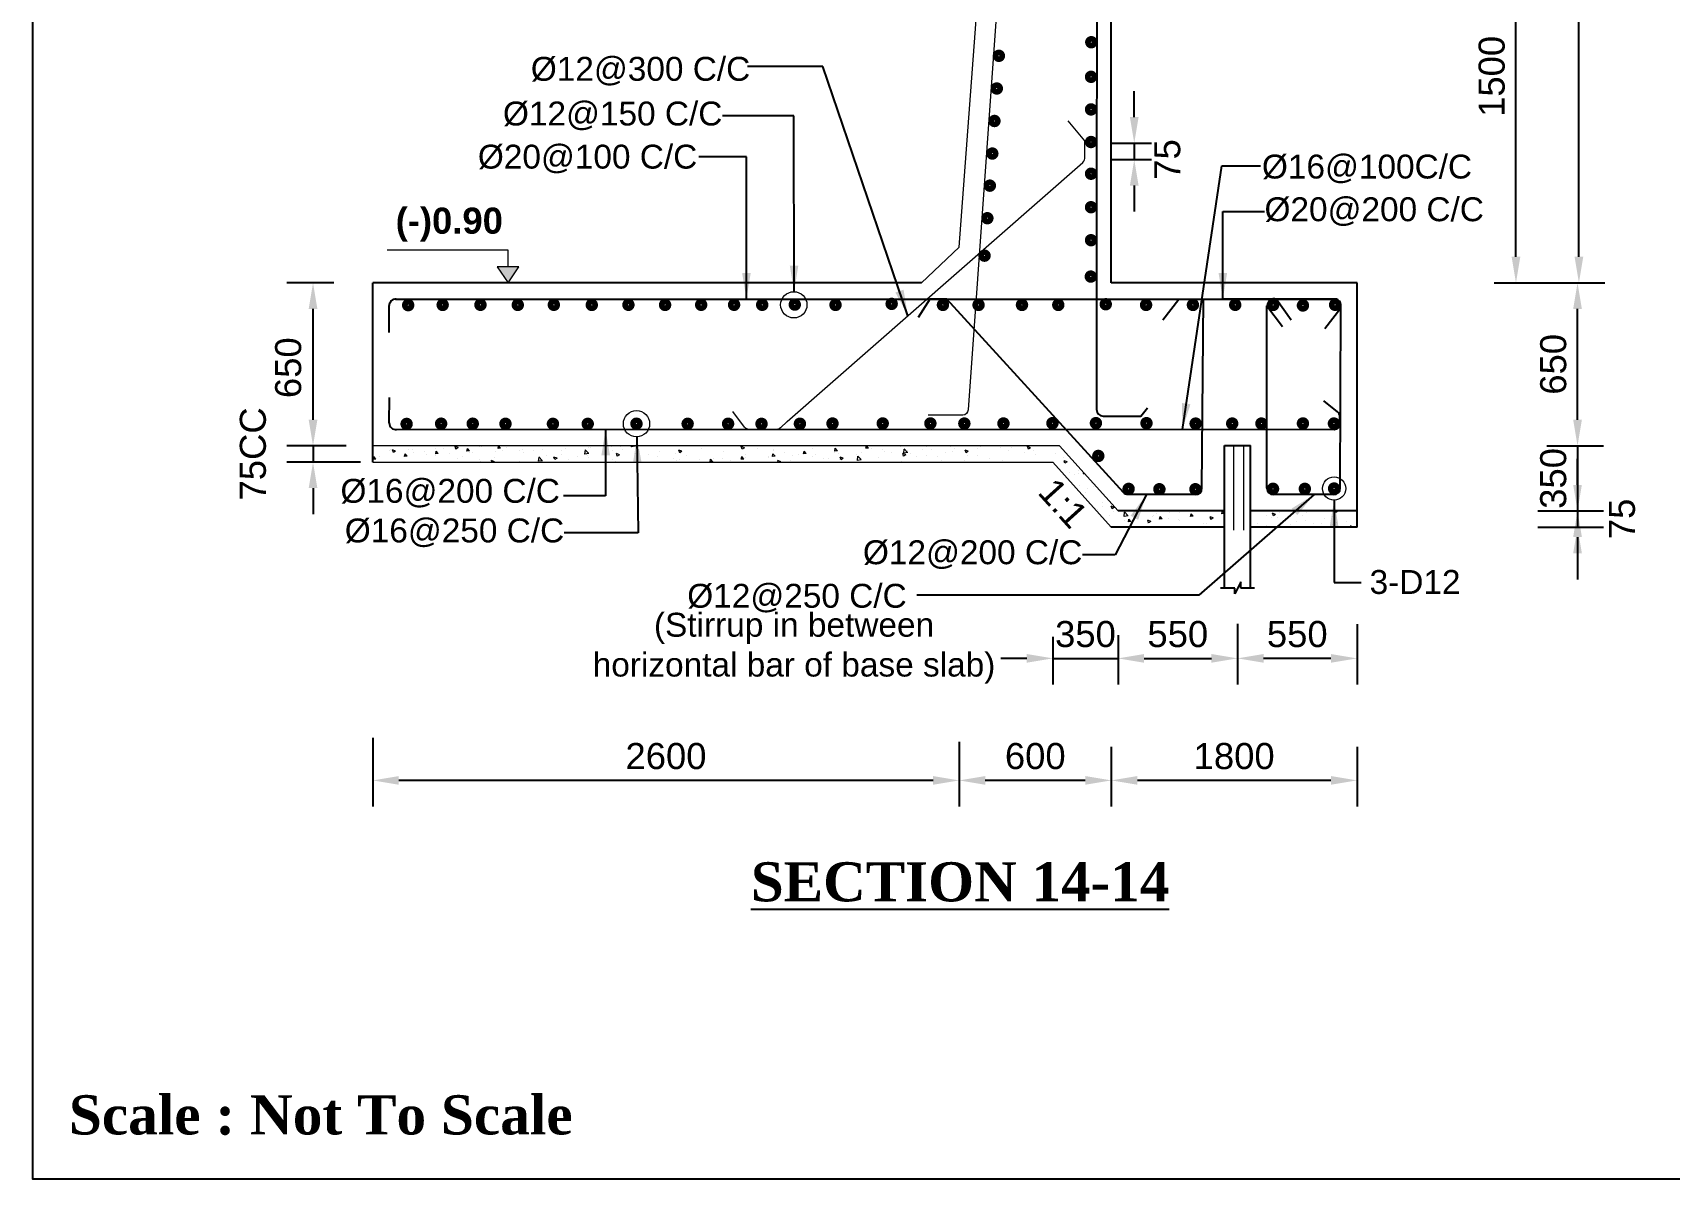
# Model space of a CAD drawing. Extents: x -358915 to 1258323, y -1667244 to -305611.
# Drawn here: x 726841 to 734374, y -1489454 to -1484178 of the extents above; entities that cross this region are included whole.
import ezdxf

# ---------------------------------------------------------------- set-up
doc = ezdxf.new("R2010")
doc.units = 0
doc.header["$LTSCALE"] = 300
doc.header["$MEASUREMENT"] = 0
doc.layers.get('DEFPOINTS').update_dxf_attribs({"linetype": 'CONTINUOUS'})
for name, color, linetype, lineweight in [('Dim', 7, 'CONTINUOUS', 9), ('HATCH', 252, 'CONTINUOUS', 5), ('ROD', 1, 'CONTINUOUS', 30)]:
    doc.layers.add(name, color=color, linetype=linetype, lineweight=lineweight)
for name, color, linetype in [('LINE', 7, 'CONTINUOUS'), ('REINF.', 1, 'CONTINUOUS'), ('TEXT', 10, 'CONTINUOUS'), ('TXT', 7, 'CONTINUOUS')]:
    doc.layers.add(name, color=color, linetype=linetype)
doc.styles.add('Arial', font='arial.ttf')
doc.styles.add('DIM', font='isocp3.shx')
doc.dimstyles.new('dim_60', dxfattribs={"dimtxt": 120, "dimasz": 120, "dimexe": 60, "dimexo": 60, "dimgap": 50, "dimtad": 1, "dimdec": 0, "dimzin": 0, "dimdsep": 46, "dimtxsty": 'DIM', "dimcen": 0.09, "dimclrd": 5, "dimclre": 5, "dimclrt": 7, "dimadec": 0, "dimazin": 0, "dimtfac": 1, "dimtdec": 0, "dimtmove": 0, "dimatfit": 3, "dimfxl": 1, "dimtolj": 1, "dimtzin": 0, "dimarcsym": 0})

# ---------------------------------------------------------------- blocks, each defined once
blk = doc.blocks.new('*D1469')
at = {"layer": 'DEFPOINTS', "color": 0, "ltscale": 500, "transparency": 16777216}
for p in [(733751.3, -1486078.9), (733754.3, -1486378.5), (733952, -1486378.5)]:
    blk.add_point(p, dxfattribs=at)
at = {"layer": 'Dim', "color": 5, "lineweight": -2, "ltscale": 500, "transparency": 16777216}
for p, q in [((733952, -1485958.9), (733952, -1485838.9)), ((733811.3, -1486078.9), (734072, -1486078.9)), ((733952, -1486078.9), (733952, -1486378.5)), ((733814.3, -1486378.5), (734072, -1486378.5)), ((733952, -1486498.5), (733952, -1486618.5))]:
    blk.add_line(p, q, dxfattribs=at)
at = {"layer": 'Dim', "color": 5, "ltscale": 500, "transparency": 16777216}
for points in [[(733932, -1485958.9), (733972, -1485958.9), (733952, -1486078.9)], [(733932, -1486498.5), (733972, -1486498.5), (733952, -1486378.5)]]:
    blk.add_solid(points, dxfattribs=at)
at = {"layer": 'Dim', "color": 7, "ltscale": 500, "transparency": 16777216, "insert": (733840.7, -1486228.7), "char_height": 120, "attachment_point": 5, "rotation": 90, "style": 'Arial'}
blk.add_mtext('\\A1;350', dxfattribs=at)
blk = doc.blocks.new('*D1470')
at = {"layer": 'DEFPOINTS', "color": 0, "ltscale": 500, "transparency": 16777216}
for p in [(728344.1, -1486078.5), (728131.3, -1486153.5), (728409.6, -1486153.5)]:
    blk.add_point(p, dxfattribs=at)
at = {"layer": 'Dim', "color": 5, "lineweight": -2, "ltscale": 500, "transparency": 16777216}
for p, q in [((728131.3, -1485958.5), (728131.3, -1485838.5)), ((728284.1, -1486078.5), (728011.3, -1486078.5)), ((728131.3, -1486078.5), (728131.3, -1486153.5)), ((728349.6, -1486153.5), (728011.3, -1486153.5)), ((728131.3, -1486273.5), (728131.3, -1486393.5))]:
    blk.add_line(p, q, dxfattribs=at)
at = {"layer": 'Dim', "color": 5, "ltscale": 500, "transparency": 16777216}
for points in [[(728111.3, -1485958.5), (728151.3, -1485958.5), (728131.3, -1486078.5)], [(728111.3, -1486273.5), (728151.3, -1486273.5), (728131.3, -1486153.5)]]:
    blk.add_solid(points, dxfattribs=at)
at = {"layer": 'Dim', "color": 7, "ltscale": 500, "transparency": 16777216, "insert": (727855.1, -1486116), "char_height": 120, "attachment_point": 5, "rotation": 90, "style": 'Arial'}
blk.add_mtext('\\A1;75CC', dxfattribs=at)
blk = doc.blocks.new('*D1471')
at = {"layer": 'DEFPOINTS', "color": 0, "ltscale": 500, "transparency": 16777216}
for p in [(732008.7, -1479828.1), (733958.3, -1479828.1), (733508.7, -1485328.5)]:
    blk.add_point(p, dxfattribs=at)
at = {"layer": 'Dim', "color": 5, "lineweight": -2, "ltscale": 500, "transparency": 16777216}
for p, q in [((732068.7, -1479828.1), (734078.3, -1479828.1)), ((733958.3, -1485208.5), (733958.3, -1479948.1)), ((733568.7, -1485328.5), (734078.3, -1485328.5))]:
    blk.add_line(p, q, dxfattribs=at)
at = {"layer": 'Dim', "color": 5, "ltscale": 500, "transparency": 16777216}
for points in [[(733938.3, -1479948.1), (733978.3, -1479948.1), (733958.3, -1479828.1)], [(733938.3, -1485208.5), (733978.3, -1485208.5), (733958.3, -1485328.5)]]:
    blk.add_solid(points, dxfattribs=at)
at = {"layer": 'Dim', "color": 7, "ltscale": 500, "transparency": 16777216, "insert": (733847, -1482578.3), "char_height": 120, "attachment_point": 5, "rotation": 90, "style": 'Arial'}
blk.add_mtext('\\A1;5600', dxfattribs=at)
blk = doc.blocks.new('*D1472')
at = {"layer": 'DEFPOINTS', "color": 0, "ltscale": 500, "transparency": 16777216}
for p in [(731105.9, -1487399.4), (731805.9, -1487409.6), (731105.9, -1487618.6)]:
    blk.add_point(p, dxfattribs=at)
at = {"layer": 'Dim', "color": 5, "lineweight": -2, "ltscale": 500, "transparency": 16777216}
for p, q in [((731105.9, -1487459.4), (731105.9, -1487738.6)), ((731805.9, -1487469.6), (731805.9, -1487738.6)), ((731685.9, -1487618.6), (731225.9, -1487618.6))]:
    blk.add_line(p, q, dxfattribs=at)
at = {"layer": 'Dim', "color": 5, "ltscale": 500, "transparency": 16777216}
for points in [[(731225.9, -1487598.6), (731225.9, -1487638.6), (731105.9, -1487618.6)], [(731685.9, -1487598.6), (731685.9, -1487638.6), (731805.9, -1487618.6)]]:
    blk.add_solid(points, dxfattribs=at)
at = {"layer": 'Dim', "color": 7, "ltscale": 500, "transparency": 16777216, "insert": (731455.9, -1487507.3), "char_height": 120, "attachment_point": 5, "style": 'Arial'}
blk.add_mtext('\\A1;600', dxfattribs=at)
blk = doc.blocks.new('*D1473')
at = {"layer": 'DEFPOINTS', "color": 0, "ltscale": 500, "transparency": 16777216}
for p in [(728406.2, -1487363.2), (731105.9, -1487380.5), (728406.2, -1487618.6)]:
    blk.add_point(p, dxfattribs=at)
at = {"layer": 'Dim', "color": 5, "lineweight": -2, "ltscale": 500, "transparency": 16777216}
for p, q in [((728406.2, -1487423.2), (728406.2, -1487738.6)), ((731105.9, -1487440.5), (731105.9, -1487738.6)), ((730985.9, -1487618.6), (728526.2, -1487618.6))]:
    blk.add_line(p, q, dxfattribs=at)
at = {"layer": 'Dim', "color": 5, "ltscale": 500, "transparency": 16777216}
for points in [[(728526.2, -1487598.6), (728526.2, -1487638.6), (728406.2, -1487618.6)], [(730985.9, -1487598.6), (730985.9, -1487638.6), (731105.9, -1487618.6)]]:
    blk.add_solid(points, dxfattribs=at)
at = {"layer": 'Dim', "color": 7, "ltscale": 500, "transparency": 16777216, "insert": (729756, -1487507.3), "char_height": 120, "attachment_point": 5, "style": 'Arial'}
blk.add_mtext('\\A1;2600', dxfattribs=at)
blk = doc.blocks.new('*D1474')
at = {"layer": 'DEFPOINTS', "color": 0, "ltscale": 500, "transparency": 16777216}
for p in [(728131.3, -1485328.5), (728287.2, -1485328.5), (728284.8, -1486078.5)]:
    blk.add_point(p, dxfattribs=at)
at = {"layer": 'Dim', "color": 5, "lineweight": -2, "ltscale": 500, "transparency": 16777216}
for p, q in [((728227.2, -1485328.5), (728011.3, -1485328.5)), ((728131.3, -1485958.5), (728131.3, -1485448.5)), ((728224.8, -1486078.5), (728011.3, -1486078.5))]:
    blk.add_line(p, q, dxfattribs=at)
at = {"layer": 'Dim', "color": 5, "ltscale": 500, "transparency": 16777216}
for points in [[(728111.3, -1485448.5), (728151.3, -1485448.5), (728131.3, -1485328.5)], [(728111.3, -1485958.5), (728151.3, -1485958.5), (728131.3, -1486078.5)]]:
    blk.add_solid(points, dxfattribs=at)
at = {"layer": 'Dim', "color": 7, "ltscale": 500, "transparency": 16777216, "insert": (728017.5, -1485719.3), "char_height": 120, "attachment_point": 5, "rotation": 90, "style": 'Arial'}
blk.add_mtext('\\A1;650', dxfattribs=at)
blk = doc.blocks.new('*D1475')
at = {"layer": 'DEFPOINTS', "color": 0, "ltscale": 500, "transparency": 16777216}
for p in [(732386.9, -1486838.2), (732936.9, -1486839.1), (732386.9, -1487057)]:
    blk.add_point(p, dxfattribs=at)
at = {"layer": 'Dim', "color": 5, "lineweight": -2, "ltscale": 500, "transparency": 16777216}
for p, q in [((732386.9, -1486898.2), (732386.9, -1487177)), ((732936.9, -1486899.1), (732936.9, -1487177)), ((732816.9, -1487057), (732506.9, -1487057))]:
    blk.add_line(p, q, dxfattribs=at)
at = {"layer": 'Dim', "color": 5, "ltscale": 500, "transparency": 16777216}
for points in [[(732506.9, -1487037), (732506.9, -1487077), (732386.9, -1487057)], [(732816.9, -1487037), (732816.9, -1487077), (732936.9, -1487057)]]:
    blk.add_solid(points, dxfattribs=at)
at = {"layer": 'Dim', "color": 7, "ltscale": 500, "transparency": 16777216, "insert": (732661.9, -1486945.8), "char_height": 120, "attachment_point": 5, "style": 'Arial'}
blk.add_mtext('\\A1;550', dxfattribs=at)
blk = doc.blocks.new('*D1476')
at = {"layer": 'DEFPOINTS', "color": 0, "ltscale": 500, "transparency": 16777216}
for p in [(731836.9, -1486889.5), (732386.9, -1486902), (732386.9, -1487057)]:
    blk.add_point(p, dxfattribs=at)
at = {"layer": 'Dim', "color": 5, "lineweight": -2, "ltscale": 500, "transparency": 16777216}
for p, q in [((731836.9, -1486949.5), (731836.9, -1487177)), ((732386.9, -1486962), (732386.9, -1487177)), ((731956.9, -1487057), (732266.9, -1487057))]:
    blk.add_line(p, q, dxfattribs=at)
at = {"layer": 'Dim', "color": 5, "ltscale": 500, "transparency": 16777216}
for points in [[(731956.9, -1487037), (731956.9, -1487077), (731836.9, -1487057)], [(732266.9, -1487037), (732266.9, -1487077), (732386.9, -1487057)]]:
    blk.add_solid(points, dxfattribs=at)
at = {"layer": 'Dim', "color": 7, "ltscale": 500, "transparency": 16777216, "insert": (732111.9, -1486945.8), "char_height": 120, "attachment_point": 5, "style": 'Arial'}
blk.add_mtext('\\A1;550', dxfattribs=at)
blk = doc.blocks.new('*D1477')
at = {"layer": 'DEFPOINTS', "color": 0, "ltscale": 500, "transparency": 16777216}
for p in [(731536.9, -1486897.7), (731836.9, -1486939.7), (731836.9, -1487057)]:
    blk.add_point(p, dxfattribs=at)
at = {"layer": 'Dim', "color": 5, "lineweight": -2, "ltscale": 500, "transparency": 16777216}
for p, q in [((731536.9, -1486957.7), (731536.9, -1487177)), ((731416.9, -1487057), (731296.9, -1487057)), ((731536.9, -1487057), (731836.9, -1487057)), ((731836.9, -1486999.7), (731836.9, -1487177)), ((731956.9, -1487057), (732076.9, -1487057))]:
    blk.add_line(p, q, dxfattribs=at)
at = {"layer": 'Dim', "color": 5, "ltscale": 500, "transparency": 16777216}
for points in [[(731416.9, -1487037), (731416.9, -1487077), (731536.9, -1487057)], [(731956.9, -1487037), (731956.9, -1487077), (731836.9, -1487057)]]:
    blk.add_solid(points, dxfattribs=at)
at = {"layer": 'Dim', "color": 7, "ltscale": 500, "transparency": 16777216, "insert": (731686.9, -1486945.7), "char_height": 120, "attachment_point": 5, "style": 'Arial'}
blk.add_mtext('\\A1;350', dxfattribs=at)
blk = doc.blocks.new('*D1478')
at = {"layer": 'DEFPOINTS', "color": 0, "ltscale": 500, "transparency": 16777216}
for p in [(733709.6, -1486378.5), (733709.6, -1486453.5), (733952, -1486453.5)]:
    blk.add_point(p, dxfattribs=at)
at = {"layer": 'Dim', "color": 5, "lineweight": -2, "ltscale": 500, "transparency": 16777216}
for p, q in [((733952, -1486258.5), (733952, -1486138.5)), ((733769.6, -1486378.5), (734072, -1486378.5)), ((733952, -1486378.5), (733952, -1486453.5)), ((733769.6, -1486453.5), (734072, -1486453.5)), ((733952, -1486573.5), (733952, -1486693.5))]:
    blk.add_line(p, q, dxfattribs=at)
at = {"layer": 'Dim', "color": 5, "ltscale": 500, "transparency": 16777216}
for points in [[(733932, -1486258.5), (733972, -1486258.5), (733952, -1486378.5)], [(733932, -1486573.5), (733972, -1486573.5), (733952, -1486453.5)]]:
    blk.add_solid(points, dxfattribs=at)
at = {"layer": 'Dim', "color": 7, "ltscale": 500, "transparency": 16777216, "insert": (734157.1, -1486415), "char_height": 120, "attachment_point": 5, "rotation": 90, "style": 'Arial'}
blk.add_mtext('\\A1;75', dxfattribs=at)
blk = doc.blocks.new('*D1479')
at = {"layer": 'DEFPOINTS', "color": 0, "ltscale": 500, "transparency": 16777216}
for p in [(731706.5, -1484685.8), (731706.5, -1484760.8), (731911.6, -1484760.8)]:
    blk.add_point(p, dxfattribs=at)
at = {"layer": 'Dim', "color": 5, "lineweight": -2, "ltscale": 500, "transparency": 16777216}
for p, q in [((731911.6, -1484565.8), (731911.6, -1484445.8)), ((731806.5, -1484685.8), (731991.6, -1484685.8)), ((731911.6, -1484685.8), (731911.6, -1484760.8)), ((731806.5, -1484760.8), (731991.6, -1484760.8)), ((731911.6, -1484880.8), (731911.6, -1485000.8))]:
    blk.add_line(p, q, dxfattribs=at)
at = {"layer": 'Dim', "color": 5, "ltscale": 500, "transparency": 16777216}
for points in [[(731891.6, -1484565.8), (731931.6, -1484565.8), (731911.6, -1484685.8)], [(731891.6, -1484880.8), (731931.6, -1484880.8), (731911.6, -1484760.8)]]:
    blk.add_solid(points, dxfattribs=at)
at = {"layer": 'Dim', "color": 7, "ltscale": 500, "transparency": 16777216, "insert": (732064.1, -1484760.8), "char_height": 120, "attachment_point": 5, "rotation": 90, "style": 'Arial'}
blk.add_mtext('\\A1;75', dxfattribs=at)
blk = doc.blocks.new('*D1480')
at = {"layer": 'DEFPOINTS', "color": 0, "ltscale": 500, "transparency": 16777216}
for p in [(733834.5, -1485328.5), (733952, -1485328.5), (733832, -1486078.9)]:
    blk.add_point(p, dxfattribs=at)
at = {"layer": 'Dim', "color": 5, "lineweight": -2, "ltscale": 500, "transparency": 16777216}
for p, q in [((733894.5, -1485328.5), (734072, -1485328.5)), ((733952, -1485958.9), (733952, -1485448.5)), ((733892, -1486078.9), (734072, -1486078.9))]:
    blk.add_line(p, q, dxfattribs=at)
at = {"layer": 'Dim', "color": 5, "ltscale": 500, "transparency": 16777216}
for points in [[(733932, -1485448.5), (733972, -1485448.5), (733952, -1485328.5)], [(733932, -1485958.9), (733972, -1485958.9), (733952, -1486078.9)]]:
    blk.add_solid(points, dxfattribs=at)
at = {"layer": 'Dim', "color": 7, "ltscale": 500, "transparency": 16777216, "insert": (733840.8, -1485703.7), "char_height": 120, "attachment_point": 5, "rotation": 90, "style": 'Arial'}
blk.add_mtext('\\A1;650', dxfattribs=at)
blk = doc.blocks.new('*D1481')
at = {"layer": 'DEFPOINTS', "color": 0, "ltscale": 500, "transparency": 16777216}
for p in [(733408, -1483428.5), (733668.6, -1483428.5), (733508.7, -1485328.5)]:
    blk.add_point(p, dxfattribs=at)
at = {"layer": 'Dim', "color": 5, "lineweight": -2, "ltscale": 500, "transparency": 16777216}
for p, q in [((733468, -1483428.5), (733788.6, -1483428.5)), ((733668.6, -1485208.5), (733668.6, -1483548.5)), ((733568.7, -1485328.5), (733788.6, -1485328.5))]:
    blk.add_line(p, q, dxfattribs=at)
at = {"layer": 'Dim', "color": 5, "ltscale": 500, "transparency": 16777216}
for points in [[(733648.6, -1483548.5), (733688.6, -1483548.5), (733668.6, -1483428.5)], [(733648.6, -1485208.5), (733688.6, -1485208.5), (733668.6, -1485328.5)]]:
    blk.add_solid(points, dxfattribs=at)
at = {"layer": 'Dim', "color": 7, "ltscale": 500, "transparency": 16777216, "insert": (733557.4, -1484378.5), "char_height": 120, "attachment_point": 5, "rotation": 90, "style": 'Arial'}
blk.add_mtext('\\A1;1500', dxfattribs=at)
blk = doc.blocks.new('*D1482')
at = {"layer": 'DEFPOINTS', "color": 0, "ltscale": 500, "transparency": 16777216}
for p in [(731805.9, -1487404.3), (732936.9, -1487404.3), (731805.9, -1487618.6)]:
    blk.add_point(p, dxfattribs=at)
at = {"layer": 'Dim', "color": 5, "lineweight": -2, "ltscale": 500, "transparency": 16777216}
for p, q in [((731805.9, -1487464.3), (731805.9, -1487738.6)), ((732936.9, -1487464.3), (732936.9, -1487738.6)), ((732816.9, -1487618.6), (731925.9, -1487618.6))]:
    blk.add_line(p, q, dxfattribs=at)
at = {"layer": 'Dim', "color": 5, "ltscale": 500, "transparency": 16777216}
for points in [[(731925.9, -1487598.6), (731925.9, -1487638.6), (731805.9, -1487618.6)], [(732816.9, -1487598.6), (732816.9, -1487638.6), (732936.9, -1487618.6)]]:
    blk.add_solid(points, dxfattribs=at)
at = {"layer": 'Dim', "color": 7, "ltscale": 500, "transparency": 16777216, "insert": (732371.4, -1487507.3), "char_height": 120, "attachment_point": 5, "style": 'Arial'}
blk.add_mtext('\\A1;1800', dxfattribs=at)

msp = doc.modelspace()

# ---------------------------------------------------------------- hatches: boundary and pattern name
at = {"layer": 'Dim', "ltscale": 500}
h = msp.add_hatch(color=15, dxfattribs=at)
h.dxf.hatch_style = 1
h.paths.add_polyline_path([(729029.2, -1485254.6), (729078.9, -1485254.6), (729029.2, -1485328.5)])
h.paths.add_polyline_path([(728979.5, -1485254.6), (729029.2, -1485254.6), (729029.2, -1485328.5)])
at = {"layer": 'HATCH', "ltscale": 10}
h = msp.add_hatch(dxfattribs=at)
h.set_pattern_fill('ANSI31', color=256, scale=375, angle=45, style=0)
h.set_pattern_definition([(90, (738603.91, -1476767.063), (46.875, 7e-15), [])])
h.paths.add_polyline_path([(732446.9, -1486466.6), (732402.7, -1486466.6), (732402.7, -1486453.1), (732374.7, -1486479.1), (732374.7, -1486466.6), (732326.9, -1486466.6), (732326.9, -1486078.5), (732446.9, -1486078.5)])

# ---------------------------------------------------------------- linework, layer by layer
at = {"layer": 'Dim', "ltscale": 50}
msp.add_line((728406.2, -1485328.5), (728406.2, -1485328.5), dxfattribs=at)
at = {"layer": 'Dim', "ltscale": 500}
msp.add_lwpolyline([(729029.2, -1485254.6), (729029.2, -1485178.7), (728473, -1485178.7)], dxfattribs=at)
msp.add_lwpolyline([(729029.2, -1485328.5), (729078.9, -1485254.6), (728979.5, -1485254.6)], close=True, dxfattribs=at)
for centre in [(730344.4, -1485429.9), (729620.2, -1485977)]:
    msp.add_circle(centre, 60.5, dxfattribs=at)
at = {"layer": 'Dim', "ltscale": 50}
msp.add_circle((732831.5, -1486275.3), 53.5, dxfattribs=at)
at = {"layer": 'LINE', "lineweight": 15}
for p, q in [((731105.9, -1485163.8), (731505.9, -1479828.1)), ((731105.9, -1485163.8), (730932.5, -1485328.5)), ((731567.9, -1486078.5), (728406.2, -1486078.5)), ((728406.2, -1486153.5), (731536.9, -1486153.5))]:
    msp.add_line(p, q, dxfattribs=at)
at = {"layer": 'LINE'}
for p, q in [((731805.9, -1485328.5), (731805.9, -1479828.1)), ((730932.5, -1485328.5), (728406.2, -1485328.5)), ((728406.9, -1486153.5), (728406.9, -1485328.5)), ((732936.9, -1485328.5), (731805.9, -1485328.5)), ((732936.9, -1486453.5), (732936.9, -1485328.5)), ((732326.9, -1486732.6), (732326.9, -1486076.6)), ((732326.9, -1486076.6), (732446.9, -1486076.6)), ((732446.9, -1486378.5), (732446.9, -1486076.6)), ((732446.9, -1486732.6), (732446.9, -1486076.6)), ((732326.9, -1486378.5), (731836.9, -1486378.5)), ((732936.9, -1486378.5), (732446.9, -1486378.5)), ((732326.9, -1486453.5), (731805.9, -1486453.5)), ((732936.9, -1486453.5), (732446.9, -1486453.5)), ((732374.2, -1486733.3), (732308.3, -1486733.3)), ((732402.7, -1486704.7), (732374.7, -1486760.1)), ((732374.7, -1486760.1), (732374.7, -1486733.3)), ((732402.7, -1486733.3), (732402.7, -1486704.7)), ((732465.4, -1486733.3), (732402.7, -1486733.3))]:
    msp.add_line(p, q, dxfattribs=at)
at = {"layer": 'LINE', "color": 51, "lineweight": 15}
for p, q in [((728982.8, -1486090.5), (728985, -1486078.5)), ((728994.8, -1486089.4), (728985.7, -1486078.5)), ((729596.6, -1486083.6), (729597.2, -1486078.5)), ((729613.3, -1486079.7), (729612.1, -1486078.5)), ((730325.5, -1486078.6), (730325.5, -1486078.6)), ((730676.5, -1486090.3), (730678.7, -1486078.5)), ((730688.4, -1486089.2), (730679.5, -1486078.5)), ((731064.2, -1486079.8), (731064.4, -1486078.5)), ((731072.7, -1486078.5), (731064.2, -1486079.8)), ((728409, -1486140.7), (728411.3, -1486128.1)), ((728421, -1486139.6), (728409, -1486140.6)), ((728421, -1486139.6), (728411.3, -1486128.1)), ((728439.1, -1486126.7), (728439.1, -1486126.7)), ((728443.2, -1486080.1), (728443.2, -1486080.1)), ((728445.7, -1486152.4), (728445.7, -1486152.4)), ((728481.3, -1486099.9), (728481.3, -1486099.9)), ((728489.7, -1486093.7), (728489.7, -1486093.7)), ((728511.5, -1486103.2), (728497.5, -1486097.8)), ((728501.6, -1486109.9), (728497.6, -1486097.8)), ((728511.5, -1486103.2), (728501.6, -1486109.9)), ((728545.9, -1486122.2), (728545.9, -1486122.2)), ((728552.5, -1486128.1), (728554.8, -1486115.6)), ((728564.4, -1486127), (728552.5, -1486128.1)), ((728564.4, -1486127), (728554.8, -1486115.5)), ((728569.5, -1486096.8), (728569.5, -1486096.8)), ((728588.1, -1486095.4), (728588.1, -1486095.4)), ((728592.4, -1486107.7), (728592.4, -1486107.7)), ((728645.2, -1486106.7), (728645.2, -1486106.7)), ((728652.7, -1486117.7), (728652.7, -1486117.7)), ((728694.8, -1486090.9), (728694.8, -1486090.9)), ((728695.3, -1486113.3), (728695.3, -1486113.3)), ((728695.9, -1486115.6), (728698.2, -1486103)), ((728707.9, -1486114.5), (728695.9, -1486115.5)), ((728696.2, -1486122.7), (728696.2, -1486122.7)), ((728707.9, -1486114.5), (728698.2, -1486103)), ((728734, -1486090.9), (728734, -1486090.9)), ((728759.4, -1486113.2), (728759.4, -1486113.2)), ((728799, -1486087.1), (728785, -1486081.8)), ((728789.1, -1486093.9), (728785, -1486081.8)), ((728799, -1486087.1), (728789, -1486093.9)), ((728797.3, -1486135.5), (728797.3, -1486135.5)), ((728801.6, -1486086.3), (728801.6, -1486086.3)), ((728821.6, -1486130), (728821.6, -1486130)), ((728839.4, -1486103), (728841.7, -1486090.5)), ((728851.3, -1486101.9), (728839.4, -1486103)), ((728851.3, -1486101.9), (728841.7, -1486090.4)), ((728850.6, -1486110.9), (728850.6, -1486110.9)), ((728866.2, -1486108.7), (728866.2, -1486108.7)), ((728897.4, -1486139.9), (728897.4, -1486139.9)), ((728897.5, -1486083), (728897.5, -1486083)), ((728900, -1486149.6), (728900, -1486149.6)), ((728908.4, -1486081.8), (728908.4, -1486081.8)), ((728947.4, -1486146.5), (728947.4, -1486146.5)), ((728967, -1486151.7), (728953, -1486146.3)), ((728955.5, -1486153.5), (728953, -1486146.3)), ((728967, -1486151.7), (728964.2, -1486153.5)), ((728967.3, -1486130.9), (728967.3, -1486130.9)), ((728973, -1486104.2), (728973, -1486104.2)), ((728994.8, -1486089.4), (728982.8, -1486090.4)), ((729001.4, -1486098), (729001.4, -1486098)), ((729021.1, -1486084.3), (729021.1, -1486084.3)), ((729079.7, -1486099.7), (729079.7, -1486099.7)), ((729083.9, -1486150.9), (729083.9, -1486150.9)), ((729096.9, -1486094.2), (729096.9, -1486094.2)), ((729102.4, -1486110.8), (729102.4, -1486110.8)), ((729146.9, -1486100.8), (729146.9, -1486100.8)), ((729160.3, -1486080.9), (729160.3, -1486080.9)), ((729169.7, -1486149.8), (729171.9, -1486130.8)), ((729187.5, -1486147.1), (729169.7, -1486149.9)), ((729186.4, -1486145.9), (729170.8, -1486129.7)), ((729186.5, -1486095.2), (729186.5, -1486095.2)), ((729205.1, -1486124.9), (729205.1, -1486124.9)), ((729254.4, -1486135.6), (729240.4, -1486130.3)), ((729244.5, -1486142.3), (729240.5, -1486130.3)), ((729254.4, -1486135.6), (729244.5, -1486142.3)), ((729273.3, -1486117.5), (729273.3, -1486117.5)), ((729276.9, -1486101), (729276.9, -1486101)), ((729293.3, -1486090.7), (729293.3, -1486090.7)), ((729309, -1486139.9), (729309, -1486139.9)), ((729349, -1486127.4), (729349, -1486127.4)), ((729383.2, -1486116.7), (729385.4, -1486097.7)), ((729400.9, -1486114), (729383.2, -1486116.8)), ((729399.8, -1486112.8), (729384.2, -1486096.6)), ((729393.6, -1486121), (729393.6, -1486121)), ((729399.1, -1486134), (729399.1, -1486134)), ((729400, -1486086.1), (729400, -1486086.1)), ((729407.6, -1486086.1), (729407.6, -1486086.1)), ((729410, -1486152.7), (729410, -1486152.7)), ((729506.8, -1486081.6), (729506.8, -1486081.6)), ((729510.2, -1486141), (729510.2, -1486141)), ((729510.3, -1486100.2), (729510.3, -1486100.2)), ((729525.4, -1486150.7), (729525.4, -1486150.7)), ((729541.9, -1486119.6), (729527.9, -1486114.2)), ((729531.9, -1486126.3), (729527.9, -1486114.2)), ((729541.9, -1486119.6), (729531.9, -1486126.3)), ((729548.5, -1486081.8), (729548.5, -1486081.8)), ((729558.1, -1486097.1), (729558.1, -1486097.1)), ((729614.4, -1486080.9), (729596.6, -1486083.6)), ((729598.6, -1486088.3), (729598.6, -1486088.3)), ((729614.1, -1486115.2), (729614.1, -1486115.2)), ((729674.7, -1486117.1), (729674.7, -1486117.1)), ((729695.5, -1486151.9), (729695.5, -1486151.9)), ((729715.2, -1486128), (729715.2, -1486128)), ((729724.9, -1486105), (729724.9, -1486105)), ((729791.4, -1486137.1), (729791.4, -1486137.1)), ((729800.6, -1486114.9), (729800.6, -1486114.9)), ((729802.3, -1486147.4), (729802.3, -1486147.4)), ((729829.3, -1486103.6), (729815.3, -1486098.2)), ((729819.4, -1486110.3), (729815.3, -1486098.2)), ((729817.8, -1486142.1), (729817.8, -1486142.1)), ((729818, -1486153.5), (729818.1, -1486153.1)), ((729818.5, -1486153.5), (729818.1, -1486153)), ((729829.3, -1486103.6), (729819.3, -1486110.3)), ((729850.7, -1486121.5), (729850.7, -1486121.5)), ((729909, -1486142.9), (729909, -1486142.9)), ((729919.3, -1486090.5), (729919.3, -1486090.5)), ((729971.2, -1486152), (729959.2, -1486153)), ((729959.3, -1486153), (729961.6, -1486140.5)), ((729971.2, -1486152), (729961.5, -1486140.5)), ((729977, -1486138.2), (729977, -1486138.2)), ((730015.8, -1486138.4), (730015.8, -1486138.4)), ((730020.3, -1486103.3), (730020.3, -1486103.3)), ((730052.8, -1486148.1), (730052.8, -1486148.1)), ((730116.7, -1486087.6), (730102.7, -1486082.2)), ((730106.8, -1486094.3), (730102.7, -1486082.2)), ((730102.7, -1486140.5), (730105, -1486128)), ((730114.6, -1486139.4), (730102.7, -1486140.5)), ((730114.6, -1486139.4), (730105, -1486127.9)), ((730116.7, -1486087.6), (730106.8, -1486094.3)), ((730122.6, -1486133.9), (730122.6, -1486133.9)), ((730123, -1486117.4), (730123, -1486117.4)), ((730176.5, -1486092.5), (730176.5, -1486092.5)), ((730226.9, -1486132.4), (730226.9, -1486132.4)), ((730229.3, -1486129.4), (730229.3, -1486129.4)), ((730258.1, -1486126.9), (730246.1, -1486127.9)), ((730246.2, -1486127.9), (730248.5, -1486115.4)), ((730258.1, -1486126.9), (730248.4, -1486115.4)), ((730249.7, -1486097.9), (730249.7, -1486097.9)), ((730252.3, -1486102.4), (730252.3, -1486102.4)), ((730284.8, -1486152.1), (730270.8, -1486146.7)), ((730273.1, -1486153.5), (730270.8, -1486146.7)), ((730284.8, -1486152.1), (730282.6, -1486153.5)), ((730302.3, -1486109), (730302.3, -1486109)), ((730327.9, -1486145.2), (730327.9, -1486145.2)), ((730336.1, -1486124.8), (730336.1, -1486124.8)), ((730366.3, -1486117.9), (730366.3, -1486117.9)), ((730389.6, -1486115.4), (730391.9, -1486102.8)), ((730401.5, -1486114.3), (730389.6, -1486115.4)), ((730401.5, -1486114.3), (730391.9, -1486102.8)), ((730428.2, -1486092.7), (730428.2, -1486092.7)), ((730428.6, -1486125.7), (730428.6, -1486125.7)), ((730442.9, -1486120.3), (730442.9, -1486120.3)), ((730483, -1486137.9), (730483, -1486137.9)), ((730504.4, -1486135.6), (730504.4, -1486135.6)), ((730532, -1486107.7), (730532, -1486107.7)), ((730545, -1486101.8), (730533, -1486102.8)), ((730533.1, -1486102.8), (730535.4, -1486090.3)), ((730545, -1486101.8), (730535.3, -1486090.3)), ((730549.6, -1486115.8), (730549.6, -1486115.8)), ((730554.5, -1486142.2), (730554.5, -1486142.2)), ((730572.2, -1486136.1), (730558.2, -1486130.7)), ((730562.3, -1486142.8), (730558.2, -1486130.7)), ((730572.2, -1486136.1), (730562.2, -1486142.8)), ((730628.2, -1486080), (730628.2, -1486080)), ((730633.1, -1486120.5), (730633.1, -1486120.5)), ((730637.3, -1486146), (730639.6, -1486127)), ((730655.1, -1486143.3), (730637.3, -1486146.1)), ((730654, -1486142.1), (730638.4, -1486125.9)), ((730656.4, -1486111.3), (730656.4, -1486111.3)), ((730676, -1486087.9), (730676, -1486087.9)), ((730688.4, -1486089.2), (730676.5, -1486090.3)), ((730703.9, -1486090), (730703.9, -1486090)), ((730735.7, -1486134.6), (730735.7, -1486134.6)), ((730754, -1486096.5), (730754, -1486096.5)), ((730763.1, -1486106.8), (730763.1, -1486106.8)), ((730792.6, -1486108), (730792.6, -1486108)), ((730837.2, -1486083), (730837.2, -1486083)), ((730839.6, -1486149.6), (730839.6, -1486149.6)), ((730859.6, -1486120.1), (730845.6, -1486114.7)), ((730849.7, -1486126.8), (730845.6, -1486114.7)), ((730859.6, -1486120.1), (730849.7, -1486126.8)), ((730850.8, -1486112.9), (730853, -1486093.9)), ((730868.6, -1486110.2), (730850.8, -1486113)), ((730867.4, -1486109), (730851.9, -1486092.8)), ((730869.9, -1486102.3), (730869.9, -1486102.3)), ((730880.3, -1486113.2), (730880.3, -1486113.2)), ((730909.2, -1486128), (730909.2, -1486128)), ((730938.2, -1486095.8), (730938.2, -1486095.8)), ((730956, -1486123.1), (730956, -1486123.1)), ((730957.2, -1486084.1), (730957.2, -1486084.1)), ((730976.7, -1486097.8), (730976.7, -1486097.8)), ((731006.1, -1486129.7), (731006.1, -1486129.7)), ((731025.9, -1486148), (731025.9, -1486148)), ((731040.9, -1486109.9), (731040.9, -1486109.9)), ((731073.8, -1486104.1), (731073.8, -1486104.1)), ((731083.4, -1486093.3), (731083.4, -1486093.3)), ((731132.4, -1486146.4), (731132.4, -1486146.4)), ((731147, -1486104), (731133, -1486098.7)), ((731137.1, -1486110.8), (731133.1, -1486098.7)), ((731147, -1486104), (731137.1, -1486110.7)), ((731144.8, -1486124.9), (731144.8, -1486124.9)), ((731190.2, -1486088.8), (731190.2, -1486088.8)), ((731190.4, -1486124.1), (731190.4, -1486124.1)), ((731205.6, -1486084), (731205.6, -1486084)), ((731245.8, -1486137.7), (731245.8, -1486137.7)), ((731297, -1486084.2), (731297, -1486084.2)), ((731307.1, -1486144.1), (731307.1, -1486144.1)), ((731331.9, -1486100.7), (731331.9, -1486100.7)), ((731346, -1486085.2), (731346, -1486085.2)), ((731348.5, -1486151.8), (731348.5, -1486151.8)), ((731403.7, -1486079.7), (731403.7, -1486079.7)), ((731407.7, -1486110.6), (731407.7, -1486110.6)), ((731434.5, -1486088), (731420.5, -1486082.6)), ((731424.5, -1486094.7), (731420.5, -1486082.6)), ((731434.5, -1486088), (731424.5, -1486094.7)), ((731449.9, -1486100.2), (731449.9, -1486100.2)), ((731457.7, -1486117.2), (731457.7, -1486117.2)), ((731511.7, -1486153.5), (731511.8, -1486152.9)), ((731512.3, -1486153.5), (731511.8, -1486152.9)), ((731550.9, -1486113), (731550.9, -1486113)), ((731584, -1486133.9), (731584, -1486133.9)), ((731602.5, -1486152.5), (731588.5, -1486147.2)), ((731592.6, -1486159.2), (731588.5, -1486147.2)), ((731602.5, -1486152.5), (731592.6, -1486159.2)), ((731614, -1486199.8), (731614, -1486199.8)), ((731636.7, -1486212.7), (731636.7, -1486212.7)), ((731656.1, -1486193.7), (731656.1, -1486193.7)), ((731657, -1486204.2), (731657, -1486204.2)), ((731678.1, -1486208.4), (731678.8, -1486202.2)), ((731683.6, -1486207.6), (731678.1, -1486208.5)), ((731658.5, -1486260.2), (731658.5, -1486260.2)), ((731689.3, -1486291.6), (731689.3, -1486291.6)), ((731696, -1486274.6), (731696, -1486274.6)), ((731725.7, -1486268.1), (731725.7, -1486268.1)), ((731765, -1486301.6), (731765, -1486301.6)), ((731741.9, -1486370.5), (731741.9, -1486370.5)), ((731764.8, -1486341.8), (731764.8, -1486341.8)), ((731766, -1486358.1), (731766, -1486358.1)), ((731819.2, -1486362.1), (731805.2, -1486356.7)), ((731809.3, -1486368.8), (731805.2, -1486356.7)), ((731819.2, -1486362.1), (731809.3, -1486368.8)), ((732314.7, -1486391), (732317, -1486378.5)), ((732326.6, -1486389.9), (732317.1, -1486378.5)), ((732839.6, -1486385.2), (732837.4, -1486378.5)), ((732849.5, -1486378.5), (732839.6, -1486385.2)), ((732897.3, -1486378.7), (732897.3, -1486378.7)), ((731767.2, -1486408.4), (731767.2, -1486408.4)), ((731799.5, -1486399.1), (731799.5, -1486399.1)), ((731817.6, -1486380.5), (731817.6, -1486380.5)), ((731865, -1486403.3), (731867.2, -1486384.3)), ((731882.8, -1486400.5), (731865, -1486403.3)), ((731881.7, -1486399.4), (731866.1, -1486383.1)), ((731867.7, -1486387.1), (731867.7, -1486387.1)), ((731868.3, -1486421.2), (731868.3, -1486421.2)), ((731884.3, -1486428.6), (731886.6, -1486416.1)), ((731896.3, -1486427.6), (731884.3, -1486428.6)), ((731896.3, -1486427.6), (731886.6, -1486416.1)), ((731906.3, -1486394.6), (731906.3, -1486394.6)), ((731970.9, -1486435.3), (731970.9, -1486435.3)), ((731987.3, -1486426.6), (731973.3, -1486421.2)), ((731977.3, -1486433.3), (731973.3, -1486421.2)), ((731987.3, -1486426.6), (731977.3, -1486433.3)), ((731994, -1486403.7), (731994, -1486403.7)), ((731999.2, -1486398.2), (731999.2, -1486398.2)), ((732013.1, -1486390.1), (732013.1, -1486390.1)), ((732027.8, -1486416.1), (732030.1, -1486403.6)), ((732039.7, -1486415), (732027.8, -1486416.1)), ((732039.7, -1486415), (732030.1, -1486403.5)), ((732069.8, -1486413.7), (732069.8, -1486413.7)), ((732072.4, -1486383.7), (732072.4, -1486383.7)), ((732074.8, -1486450.3), (732074.8, -1486450.3)), ((732115.9, -1486418.2), (732115.9, -1486418.2)), ((732119.8, -1486385.6), (732119.8, -1486385.6)), ((732119.8, -1486420.3), (732119.8, -1486420.3)), ((732171.2, -1486403.5), (732173.5, -1486391)), ((732183.2, -1486402.5), (732171.2, -1486403.5)), ((732173.4, -1486396.5), (732173.4, -1486396.5)), ((732183.2, -1486402.5), (732173.5, -1486391)), ((732226.6, -1486381.1), (732226.6, -1486381.1)), ((732232.5, -1486438.2), (732232.5, -1486438.2)), ((732246.1, -1486436.9), (732246.1, -1486436.9)), ((732274.7, -1486410.6), (732260.7, -1486405.2)), ((732264.8, -1486417.3), (732260.7, -1486405.2)), ((732274.7, -1486410.6), (732264.7, -1486417.3)), ((732276.1, -1486410.6), (732276.1, -1486410.6)), ((732326.6, -1486389.9), (732314.7, -1486391)), ((732321.9, -1486446.9), (732321.9, -1486446.9)), ((732481, -1486438.4), (732481, -1486438.4)), ((732521.4, -1486401.2), (732521.4, -1486401.2)), ((732522.1, -1486446.9), (732522.1, -1486446.9)), ((732542.2, -1486408.3), (732542.2, -1486408.3)), ((732562.1, -1486394.5), (732548.1, -1486389.2)), ((732552.2, -1486401.2), (732548.1, -1486389.2)), ((732562.1, -1486394.5), (732552.2, -1486401.2)), ((732571.5, -1486407.8), (732571.5, -1486407.8)), ((732581.3, -1486385.9), (732581.3, -1486385.9)), ((732583.7, -1486452.5), (732583.7, -1486452.5)), ((732628.9, -1486442.4), (732628.9, -1486442.4)), ((732658.8, -1486428.3), (732658.8, -1486428.3)), ((732685.1, -1486400.9), (732685.1, -1486400.9)), ((732697.8, -1486424.4), (732697.8, -1486424.4)), ((732706.7, -1486384.4), (732706.7, -1486384.4)), ((732735.6, -1486437.8), (732735.6, -1486437.8)), ((732773.5, -1486434.4), (732773.5, -1486434.4)), ((732775.4, -1486448.3), (732775.4, -1486448.3)), ((732786.2, -1486413.7), (732786.2, -1486413.7)), ((732823.4, -1486404.4), (732823.4, -1486404.4)), ((732823.6, -1486441), (732823.6, -1486441)), ((732842.4, -1486433.3), (732842.4, -1486433.3)), ((732888.8, -1486427.8), (732888.8, -1486427.8)), ((732914.5, -1486453.5), (732906.8, -1486445.5)), ((732907.1, -1486453.5), (732907.9, -1486446.7))]:
    msp.add_line(p, q, dxfattribs=at)
at = {"layer": 'LINE'}
msp.add_lwpolyline([(755693.4, -1489454.2), (726841.1, -1489454.2), (726841.1, -1469051.5), (755693.4, -1469051.5)], close=True, dxfattribs=at)
at = {"layer": 'LINE', "lineweight": 15}
for points in [[(731567.9, -1486078.5), (731836.9, -1486378.5)], [(731536.9, -1486153.5), (731805.9, -1486453.5)]]:
    msp.add_lwpolyline(points, dxfattribs=at)
at = {"layer": 'REINF.'}
for p, q in [((728481.3, -1485557.1), (728481.9, -1485433.5)), ((732223.2, -1486273.5), (732229.7, -1485403.3)), ((732837.8, -1485403.3), (732324.2, -1485403.3)), ((732521.9, -1486273.5), (732521.9, -1485434.8)), ((732859.5, -1486273.5), (732861.9, -1485433.5)), ((728481.9, -1485973.5), (728482.6, -1485856.1)), ((732829.5, -1486303.5), (732551.9, -1486303.5))]:
    msp.add_line(p, q, dxfattribs=at)
at = {"layer": 'REINF.', "lineweight": 15}
for points in [[(731614.6, -1479927.7), (731560.8, -1480010, 0.128674), (731558.9, -1480015.8), (731546.9, -1480194.1), (731536.7, -1480441.8), (731146.8, -1485913.8, -0.397986), (731121.9, -1485937.4), (730963.3, -1485937.4)], [(730314.1, -1485967.5), (731674.9, -1484774.2, 0.1949), (731684.7, -1484749.8), (731684.7, -1484674.8), (731607.6, -1484583.8)], [(730314.1, -1485967.5), (730282.8, -1485996.5, -0.188252), (730265.9, -1486003.1), (730138.2, -1486003.1, -0.237133), (730118.1, -1485993.1), (730063.9, -1485920.2)]]:
    msp.add_lwpolyline(points, format="xyb", dxfattribs=at)
at = {"layer": 'REINF.'}
for points in [[(731740.8, -1480190.7), (731738.4, -1485911.8, 0.414214), (731768.4, -1485941.8), (731942.4, -1485941.8), (731971.8, -1485904.2)], [(732193.2, -1486303.5), (731883.8, -1486303.5, -0.213097), (731861.5, -1486293.6), (731049, -1485403.3)], [(728503.9, -1486002.5), (732832.2, -1486003, 0.414191), (732857.2, -1485978), (732857.2, -1485942.3, 0.234431), (732847.3, -1485922.4), (732784, -1485871.6)]]:
    msp.add_lwpolyline(points, format="xyb", dxfattribs=at)
for points in [[(728510.8, -1485403.3), (732837.8, -1485403.3)], [(731049, -1485403.3), (730970, -1485403.3), (730916.9, -1485488.7)], [(732116.2, -1485404.9), (732043.5, -1485500.1)], [(732521.9, -1485434.8), (732594.6, -1485530)], [(732566.4, -1485403.7), (732634, -1485498.9)], [(732862.1, -1485444.8), (732789.4, -1485540.1)]]:
    msp.add_lwpolyline(points, dxfattribs=at)
at = {"layer": 'REINF.', "lineweight": 15}
msp.add_lwpolyline([(729404.5, -1486003.2), (729406.9, -1486001)], dxfattribs=at)
at = {"layer": 'REINF.'}
for centre, radius, start, end in [((728512.3, -1485433.7), 30.5, 87.133, 179.62216), ((732557.2, -1485437), 34.6, 74.59218, 175.21602), ((732834.9, -1485430.3), 27.2, 353.26097, 83.83609), ((728512, -1485973.5), 30.1, 180.07996, 278.18005), ((732193.2, -1486273.5), 30, 270, 0), ((732551.9, -1486273.5), 30, 180, 270), ((732829.5, -1486273.5), 30, 270, 0)]:
    msp.add_arc(centre, radius, start, end, dxfattribs=at)
at = {"layer": 'ROD', "const_width": 30.7}
for points in [[(731726.3, -1484217.2, -1), (731701.3, -1484225.5, -1)], [(731301.1, -1484280, -1), (731275.9, -1484287.6, -1)], [(731291.5, -1484430.5, -1), (731266.2, -1484438.1, -1)], [(731725.1, -1484376.4, -1), (731700.1, -1484384.7, -1)], [(731280.7, -1484580, -1), (731255.4, -1484587.6, -1)], [(731725.1, -1484526.4, -1), (731700.1, -1484534.7, -1)], [(731270.8, -1484729.9, -1), (731245.6, -1484737.5, -1)], [(731725.1, -1484676.4, -1), (731700.1, -1484684.7, -1)], [(731725.1, -1484822.3, -1), (731700.1, -1484830.6, -1)], [(731259.5, -1484877.8, -1), (731234.1, -1484885, -1)], [(731248.1, -1485027.7, -1), (731222.7, -1485034.9, -1)], [(731725.1, -1484976.4, -1), (731700.1, -1484984.7, -1)], [(731725.1, -1485128.2, -1), (731700.1, -1485136.5, -1)], [(731235.1, -1485200, -1), (731209.7, -1485207.2, -1)], [(731724, -1485295.7, -1), (731699, -1485304, -1)], [(730336.5, -1485424.5, 1), (730361.4, -1485433.1, 1)], [(730807.4, -1485421.2, -1), (730782.4, -1485429.5, -1)], [(731792.8, -1485423.1, -1), (731767.8, -1485431.4, -1)], [(728581.8, -1485427.1, -1), (728556.8, -1485435.7, -1)], [(728740.5, -1485426, -1), (728715.6, -1485434.6, -1)], [(728889.5, -1485425.6, 1), (728914.5, -1485434.2, 1)], [(729061.4, -1485426, 1), (729086.3, -1485434.6, 1)], [(729252.4, -1485425.6, -1), (729227.5, -1485434.2, -1)], [(729427, -1485426, -1), (729402, -1485434.6, -1)], [(729595.6, -1485425.6, -1), (729570.7, -1485434.2, -1)], [(729739.4, -1485426, 1), (729764.3, -1485434.6, 1)], [(729905.5, -1485425.6, 1), (729930.4, -1485434.2, 1)], [(730057.1, -1485425.4, 1), (730082, -1485434.1, 1)], [(730186.5, -1485425.6, 1), (730211.4, -1485434.2, 1)], [(730548.9, -1485426.2, -1), (730523.9, -1485434.5, -1)], [(731043.4, -1485426.2, -1), (731018.4, -1485434.5, -1)], [(731207.3, -1485426.2, -1), (731182.2, -1485434.5, -1)], [(731407.3, -1485426.2, -1), (731382.2, -1485434.5, -1)], [(731574.4, -1485426.2, -1), (731549.4, -1485434.5, -1)], [(731978.5, -1485426.2, -1), (731953.5, -1485434.5, -1)], [(732194.1, -1485426.2, -1), (732169, -1485434.5, -1)], [(732363.8, -1485425.7, 1), (732388.7, -1485434.3, 1)], [(732563.4, -1485426.2, -1), (732538.4, -1485434.5, -1)], [(732675.5, -1485428.6, 1), (732700.5, -1485437.2, 1)], [(732848.7, -1485425.6, -1), (732823.6, -1485434, -1)], [(728574.6, -1485973.8, -1), (728549.7, -1485982.4, -1)], [(728733.4, -1485972.6, -1), (728708.4, -1485981.2, -1)], [(728879, -1485972.6, -1), (728854, -1485981.2, -1)], [(729029.7, -1485973, -1), (729004.7, -1485981.6, -1)], [(729248.2, -1485973.3, -1), (729223.2, -1485981.9, -1)], [(729408.3, -1485973.3, -1), (729383.3, -1485981.9, -1)], [(729607.7, -1485972.6, 1), (729632.7, -1485981.3, 1)], [(729843.3, -1485973, 1), (729868.2, -1485981.6, 1)], [(730029.4, -1485972.8, 1), (730054.4, -1485981.4, 1)], [(730183.4, -1485973.3, 1), (730208.3, -1485982, 1)], [(730360.1, -1485972.9, 1), (730385.1, -1485981.5, 1)], [(730510.1, -1485971.8, 1), (730535.1, -1485980.4, 1)], [(730741.3, -1485971.5, 1), (730766.2, -1485980.1, 1)], [(730960.6, -1485971.3, 1), (730985.5, -1485979.9, 1)], [(731116.9, -1485972, 1), (731141.9, -1485980.6, 1)], [(731297, -1485971.6, 1), (731322, -1485980.2, 1)], [(731522.4, -1485970.5, 1), (731547.4, -1485979.1, 1)], [(731722.6, -1485970.1, 1), (731747.5, -1485978.7, 1)], [(731955.3, -1485970.1, 1), (731980.3, -1485978.7, 1)], [(732181.7, -1485972.2, 1), (732206.7, -1485980.9, 1)], [(732350, -1485971.9, 1), (732374.9, -1485980.5, 1)], [(732484.5, -1485971.9, 1), (732509.4, -1485980.5, 1)], [(732675.5, -1485971.5, 1), (732700.5, -1485980.2, 1)], [(732818.2, -1485971.8, 1), (732843.2, -1485980.4, 1)], [(731758.6, -1486121, -1), (731733.7, -1486129.6, -1)], [(731898.1, -1486272.5, -1), (731873.2, -1486281.1, -1)], [(732039.8, -1486274.2, -1), (732014.8, -1486282.8, -1)], [(732205.6, -1486274.2, -1), (732180.6, -1486282.8, -1)], [(732537.8, -1486272.2, 1), (732562.8, -1486280.8, 1)], [(732709.2, -1486272.5, -1), (732684.3, -1486281.1, -1)], [(732819, -1486271, 1), (732844, -1486279.6, 1)]]:
    msp.add_lwpolyline(points, format="xyb", close=True, dxfattribs=at)

# ---------------------------------------------------------------- texts
at = {"layer": 'TEXT', "color": 0, "linetype": 'ByBlock', "insert": (727007.5, -1489067.4), "char_height": 180.652, "width": 9402.866, "attachment_point": 1, "style": 'Arial'}
msp.add_mtext('{\\fTimes New Roman|b1|i0|c0|p18;Scale : Not To Scale}', dxfattribs=at)
at = {"layer": 'TXT', "color": 0, "style": 'Arial'}
msp.add_text('1:1', height=120, rotation=312.14299, dxfattribs=at).set_placement((731462.1, -1486295.9))
at = {"layer": 'TXT', "color": 0, "char_height": 110, "style": 'Arial'}
for s, insert, attachment_point in [('%%C12@300 C/C', (729133.8, -1484354.8), 4), ('%%C12@150 C/C', (730015.6, -1484560.5), 6), ('%%C20@100 C/C ', (729900.1, -1484758.9), 6), ('%%C20@200 C/C ', (732511, -1485001.1), 4)]:
    msp.add_mtext(s, dxfattribs=dict(at, insert=insert, attachment_point=attachment_point))
at = {"layer": 'TXT', "color": 0, "style": 'Arial'}
for s, insert, char_height, width, attachment_point in [('%%C16@100C/C', (733466.6, -1484804.6), 110, 1164.045, 6), ('{\\fArial|b1|i0|c0|p34;\\C6;(-)0.90}', (728758.6, -1485060.6), 120, 529.795, 5), ('%%C16@200 C/C', (729267.6, -1486297), 110, 1091.008, 6), ('%%C16@250 C/C', (729287.5, -1486479.3), 110, 1626.075, 6), ('%%C12@200 C/C', (731672.6, -1486579.7), 110, 1926.075, 6), ('3-D12', (733413.4, -1486706.1), 110, 477.659, 6), ('\\pxqc;%%C12@250 C/C         ', (731017.6, -1486780), 110, 1317.199, 6), ('\\pxqc; (Stirrup in between\\P horizontal bar of base slab)          ', (731574.7, -1487010.4), 110, 2501.262, 6)]:
    msp.add_mtext(s, dxfattribs=dict(at, insert=insert, char_height=char_height, width=width, attachment_point=attachment_point))
at = {"layer": 'TXT', "color": 0, "insert": (731109.8, -1488086.5), "char_height": 60, "width": 2672.064, "attachment_point": 5}
msp.add_mtext('{\\fTimes New Roman|b1|i0|c0|p18;\\H3x;\\L\\C6;SECTION 14-14}', dxfattribs=at)

# ---------------------------------------------------------------- dimensions: what is measured, and where the dimension line sits
at = {"layer": 'Dim', "ltscale": 500}
for base, p1, p2, angle, text, picture, middle in [((733958.3, -1479828.1), (733508.7, -1485328.5), (732008.7, -1479828.1), 90, '5600', '*D1471', (733847, -1482578.3)), ((733668.6, -1483428.5), (733508.7, -1485328.5), (733408, -1483428.5), 90, '1500', '*D1481', (733557.4, -1484378.5)), ((733952, -1485328.5), (733832, -1486078.9), (733834.5, -1485328.5), 90, '650', '*D1480', (733840.8, -1485703.7)), ((728406.2, -1487618.6), (731105.9, -1487380.5), (728406.2, -1487363.2), 180, '2600', '*D1473', (729756, -1487507.3)), ((731805.9, -1487618.6), (732936.9, -1487404.3), (731805.9, -1487404.3), 0, '1800', '*D1482', (732371.4, -1487507.3))]:
    dim = msp.add_linear_dim(base=base, p1=p1, p2=p2, angle=angle, text=text, dimstyle='dim_60', override={"dimexe": 120, "dimtxsty": 'Arial', "dimfxl": 120}, dxfattribs=at)
    dim.commit()
    dim.dimension.update_dxf_attribs({"geometry": picture, "text_midpoint": middle})
for base, p1, p2, override, picture, middle in [((731911.6, -1484760.8), (731706.5, -1484685.8), (731706.5, -1484760.8), {"dimexe": 80, "dimexo": 100, "dimtxsty": 'Arial', "dimtmove": 2, "dimfxl": 120}, '*D1479', (732064.1, -1484760.8)), ((733952, -1486453.5), (733709.6, -1486378.5), (733709.6, -1486453.5), {"dimexe": 120, "dimtxsty": 'Arial', "dimtmove": 2, "dimfxl": 120}, '*D1478', (734157.1, -1486415))]:
    dim = msp.add_linear_dim(base=base, p1=p1, p2=p2, angle=90, dimstyle='dim_60', override=override, dxfattribs=at)
    dim.commit()
    dim.dimension.update_dxf_attribs({"geometry": picture, "text_midpoint": middle, "dimtype": 160})
for base, p1, p2, angle, text, override, picture, middle in [((728131.3, -1485328.5), (728284.8, -1486078.5), (728287.2, -1485328.5), 90, '650', {"dimexe": 120, "dimtxsty": 'Arial', "dimtmove": 2, "dimfxl": 120}, '*D1474', (728017.5, -1485719.3)), ((728131.3, -1486153.5), (728344.1, -1486078.5), (728409.6, -1486153.5), 90, '<>CC', {"dimexe": 120, "dimtxsty": 'Arial', "dimtmove": 2, "dimfxl": 120}, '*D1470', (727855.1, -1486116)), ((733952, -1486378.5), (733751.3, -1486078.9), (733754.3, -1486378.5), 90, '350', {"dimexe": 120, "dimtxsty": 'Arial', "dimfxl": 120}, '*D1469', (733952, -1486228.7)), ((731836.9, -1487057), (731536.9, -1486897.7), (731836.9, -1486939.7), 180, '350', {"dimexe": 120, "dimtxsty": 'Arial', "dimfxl": 120}, '*D1477', (731686.9, -1487057)), ((731105.9, -1487618.6), (731805.9, -1487409.6), (731105.9, -1487399.4), 180, '600', {"dimexe": 120, "dimtxsty": 'Arial', "dimfxl": 120}, '*D1472', (731455.9, -1487618.6))]:
    dim = msp.add_linear_dim(base=base, p1=p1, p2=p2, angle=angle, text=text, dimstyle='dim_60', override=override, dxfattribs=at)
    dim.commit()
    dim.dimension.update_dxf_attribs({"geometry": picture, "text_midpoint": middle, "dimtype": 160})
for p1, p2, angle, picture, middle in [((731836.9, -1486889.5), (732386.9, -1486902), 0, '*D1476', (732111.9, -1486945.8)), ((732936.9, -1486839.1), (732386.9, -1486838.2), 180, '*D1475', (732661.9, -1486945.8))]:
    dim = msp.add_linear_dim(base=(732386.9, -1487057), p1=p1, p2=p2, angle=angle, dimstyle='dim_60', override={"dimexe": 120, "dimtxsty": 'Arial', "dimfxl": 120}, dxfattribs=at)
    dim.commit()
    dim.dimension.update_dxf_attribs({"geometry": picture, "text_midpoint": middle})

# ---------------------------------------------------------------- leaders
at = {"layer": 'Dim', "ltscale": 50}
for points, override in [([(730869.7, -1485480.3), (730478.5, -1484333.5), (730131.1, -1484333.5)], {"dimtad": 0}), ([(730345.7, -1485369.4), (730344, -1484560.5), (730016, -1484560.5)], {"dimgap": 50, "dimtad": 0}), ([(729478.3, -1486003), (729478.3, -1486308.6), (729283.7, -1486308.6)], {"dimgap": 50, "dimtad": 0}), ([(732739.5, -1486303.5), (732208.5, -1486765.5), (730910.4, -1486765.5)], {"dimgap": 50, "dimtad": 0})]:
    msp.add_leader(points, dimstyle='dim_60', override=override, dxfattribs=at)
at = {"layer": 'Dim', "ltscale": 500}
for points in [[(730126.3, -1485403.3), (730126.3, -1484749.4), (729907.3, -1484749.4)], [(732133, -1486003.3), (732314.1, -1484790.2), (732493, -1484790.2)], [(732319.3, -1485403.3), (732319.3, -1485001.1), (732511, -1485001.1)], [(729622.4, -1486037.4), (729628.3, -1486479.3), (729287.5, -1486479.3)], [(731967.7, -1486303.5), (731823.7, -1486579.7), (731672.6, -1486579.7)]]:
    msp.add_leader(points, dimstyle='dim_60', dxfattribs=at)
msp.add_leader([(732831.5, -1486328.8), (732831.5, -1486707.3), (732956.1, -1486707.3)], dimstyle='dim_60', override={"dimexe": 120, "dimtxsty": 'Arial', "dimtmove": 1, "dimfxl": 120}, dxfattribs=at)

doc.saveas('drawing.dxf')
